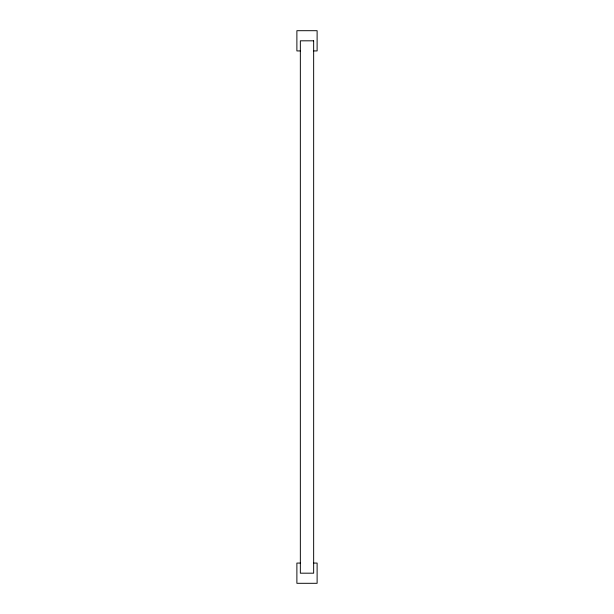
<?xml version="1.0" encoding="UTF-8"?>
<svg xmlns="http://www.w3.org/2000/svg" width="614" height="614" viewBox="0 0 614 614"><rect width="100%" height="100%" fill="white"/><g stroke="black" fill="none" stroke-linecap="round" stroke-linejoin="round"><path stroke-width="0.92" d="M300.561 50.931L296.884 50.931L296.884 30.7L317.116 30.7L317.116 50.931L313.439 50.931M300.561 563.069L296.884 563.069L296.884 583.3L317.116 583.3L317.116 563.069L313.439 563.069M313.654 40.816L300.346 40.816L300.346 573.184L313.654 573.184L313.654 40.816"/></g></svg>
